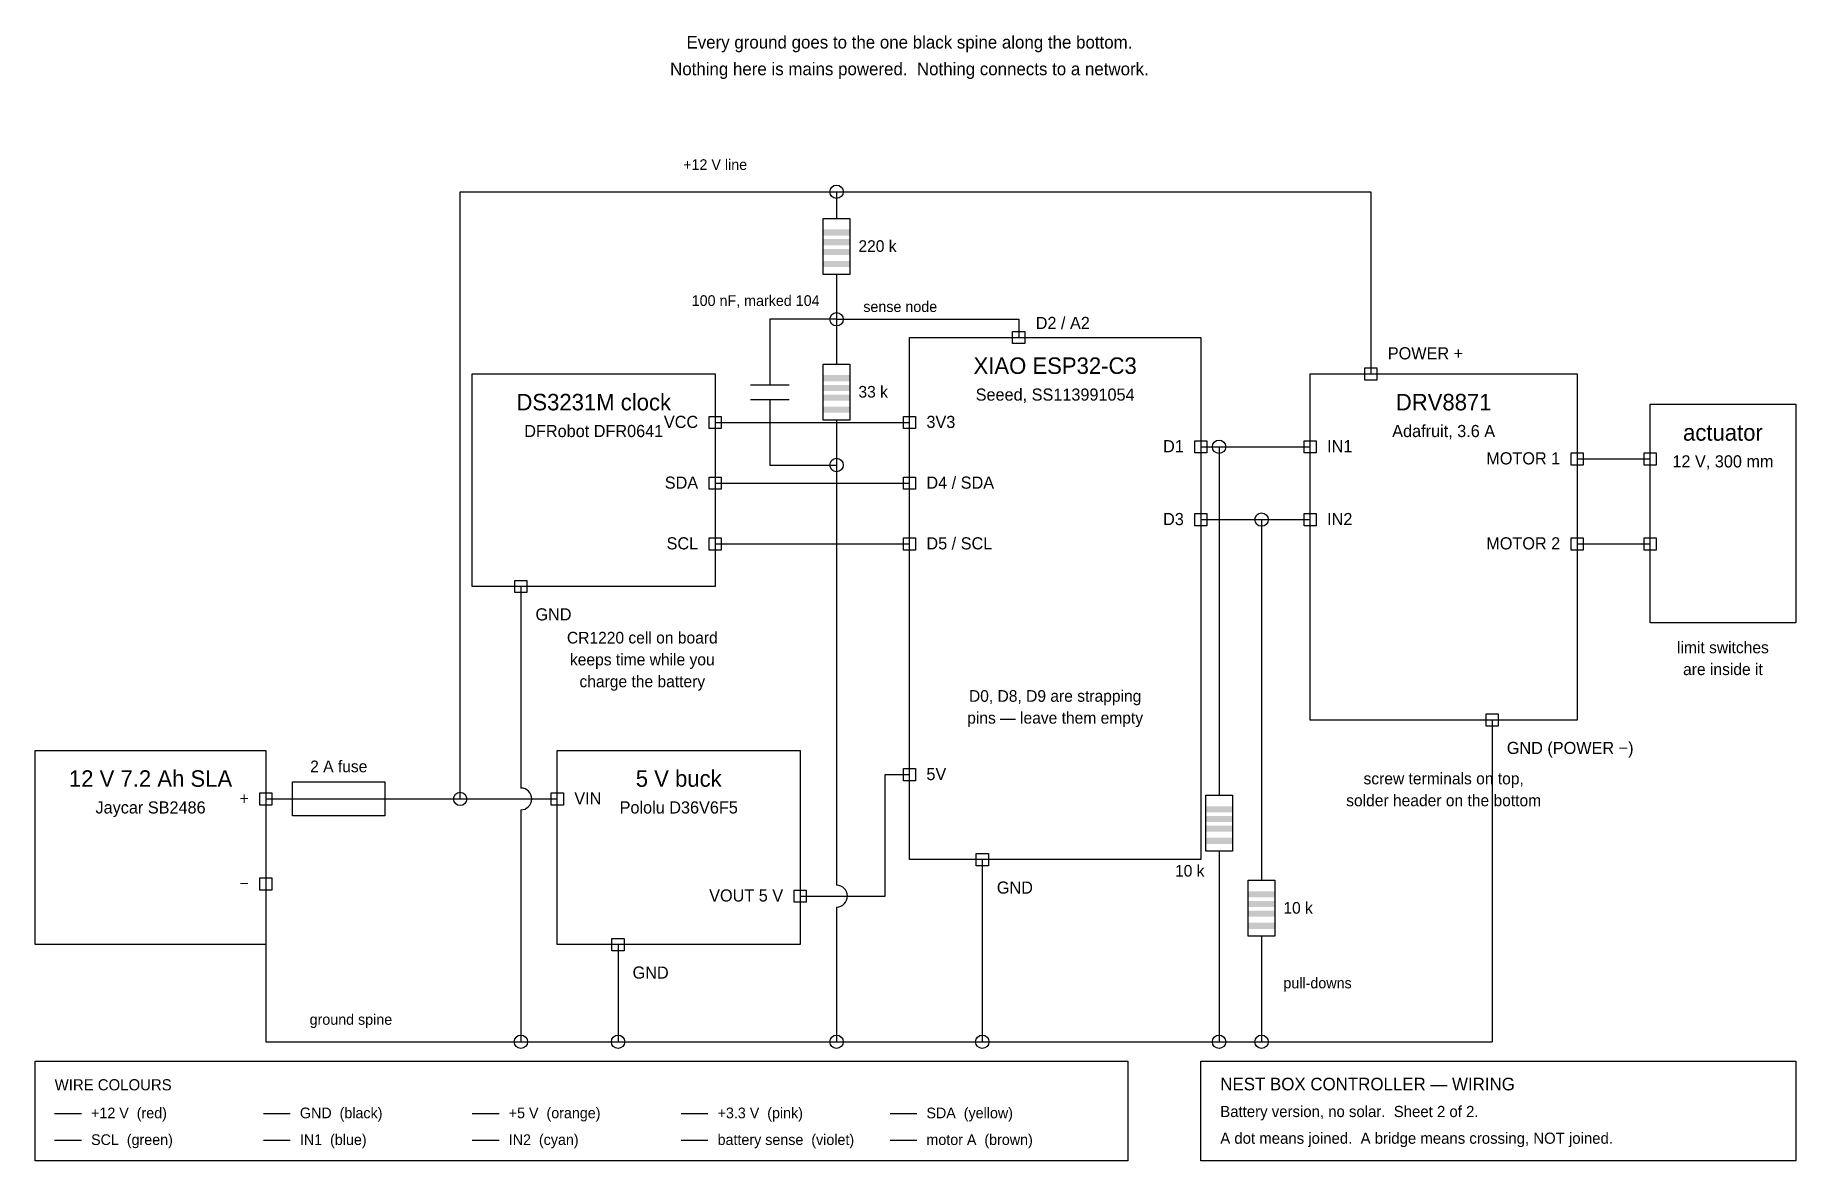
# Model space of a CAD drawing. Header units: millimetres. Extents: x 8 to 283, y 2 to 178.
import ezdxf
from ezdxf.enums import TextEntityAlignment as Align

# ---------------------------------------------------------------- set-up
doc = ezdxf.new("R2010")
doc.units = ezdxf.units.MM
for name, color, linetype in [('BANDS', 7, 'Continuous'), ('N_BODY', 7, 'Continuous'), ('N_GND', 8, 'Continuous'), ('N_IN1', 5, 'Continuous'), ('N_IN2', 4, 'Continuous'), ('N_MOTA', 33, 'Continuous'), ('N_MOTB', 9, 'Continuous'), ('N_NOTE', 9, 'Continuous'), ('N_SCL', 3, 'Continuous'), ('N_SDA', 2, 'Continuous'), ('N_TEXT', 7, 'Continuous'), ('N_V12', 1, 'Continuous'), ('N_V33', 6, 'Continuous'), ('N_V5', 30, 'Continuous'), ('N_VBAT', 140, 'Continuous')]:
    doc.layers.add(name, color=color, linetype=linetype)

msp = doc.modelspace()

# ---------------------------------------------------------------- hatches: boundary and pattern name
at = {"layer": 'BANDS'}
for points in [[(130.91, 148.01), (135.09, 148.01), (135.09, 147.06), (130.91, 147.06)], [(130.91, 146.49), (135.09, 146.49), (135.09, 145.54), (130.91, 145.54)], [(130.91, 144.97), (135.09, 144.97), (135.09, 144.02), (130.91, 144.02)], [(130.91, 143.07), (135.09, 143.07), (135.09, 142.12), (130.91, 142.12)], [(130.91, 125.21), (135.09, 125.21), (135.09, 124.26), (130.91, 124.26)], [(130.91, 123.69), (135.09, 123.69), (135.09, 122.74), (130.91, 122.74)], [(130.91, 122.17), (135.09, 122.17), (135.09, 121.22), (130.91, 121.22)], [(130.91, 120.27), (135.09, 120.27), (135.09, 119.32), (130.91, 119.32)], [(190.76, 57.76), (194.94, 57.76), (194.94, 56.81), (190.76, 56.81)], [(190.76, 56.24), (194.94, 56.24), (194.94, 55.29), (190.76, 55.29)], [(190.76, 54.72), (194.94, 54.72), (194.94, 53.77), (190.76, 53.77)], [(190.76, 52.82), (194.94, 52.82), (194.94, 51.87), (190.76, 51.87)], [(197.41, 44.46), (201.59, 44.46), (201.59, 43.51), (197.41, 43.51)], [(197.41, 42.94), (201.59, 42.94), (201.59, 41.99), (197.41, 41.99)], [(197.41, 41.42), (201.59, 41.42), (201.59, 40.47), (197.41, 40.47)], [(197.41, 39.52), (201.59, 39.52), (201.59, 38.57), (197.41, 38.57)]]:
    msp.add_hatch(color=7, dxfattribs=at).paths.add_polyline_path(points)

# ---------------------------------------------------------------- linework, layer by layer
at = {"layer": 'N_BODY'}
for p, q in [((119.51, 123.69), (125.59, 123.69)), ((119.51, 121.41), (125.59, 121.41))]:
    msp.add_line(p, q, dxfattribs=at)
for points in [[(130.91, 149.72), (135.09, 149.72), (135.09, 140.98), (130.91, 140.98)], [(144.4, 131.1), (190, 131.1), (190, 49.4), (144.4, 49.4)], [(160.55, 132.05), (162.45, 132.05), (162.45, 130.15), (160.55, 130.15)], [(130.91, 126.92), (135.09, 126.92), (135.09, 118.18), (130.91, 118.18)], [(76, 125.4), (114, 125.4), (114, 92.15), (76, 92.15)], [(207.1, 125.4), (248.9, 125.4), (248.9, 71.25), (207.1, 71.25)], [(215.65, 126.35), (217.55, 126.35), (217.55, 124.45), (215.65, 124.45)], [(113.05, 118.75), (114.95, 118.75), (114.95, 116.85), (113.05, 116.85)], [(143.45, 118.75), (145.35, 118.75), (145.35, 116.85), (143.45, 116.85)], [(260.3, 120.65), (283.1, 120.65), (283.1, 86.45), (260.3, 86.45)], [(189.05, 114.95), (190.95, 114.95), (190.95, 113.05), (189.05, 113.05)], [(206.15, 114.95), (208.05, 114.95), (208.05, 113.05), (206.15, 113.05)], [(247.95, 113.05), (249.85, 113.05), (249.85, 111.15), (247.95, 111.15)], [(259.35, 113.05), (261.25, 113.05), (261.25, 111.15), (259.35, 111.15)], [(113.05, 109.25), (114.95, 109.25), (114.95, 107.35), (113.05, 107.35)], [(143.45, 109.25), (145.35, 109.25), (145.35, 107.35), (143.45, 107.35)], [(189.05, 103.55), (190.95, 103.55), (190.95, 101.65), (189.05, 101.65)], [(206.15, 103.55), (208.05, 103.55), (208.05, 101.65), (206.15, 101.65)], [(113.05, 99.75), (114.95, 99.75), (114.95, 97.85), (113.05, 97.85)], [(143.45, 99.75), (145.35, 99.75), (145.35, 97.85), (143.45, 97.85)], [(247.95, 99.75), (249.85, 99.75), (249.85, 97.85), (247.95, 97.85)], [(259.35, 99.75), (261.25, 99.75), (261.25, 97.85), (259.35, 97.85)], [(82.65, 93.1), (84.55, 93.1), (84.55, 91.2), (82.65, 91.2)], [(234.65, 72.2), (236.55, 72.2), (236.55, 70.3), (234.65, 70.3)], [(7.6, 66.5), (43.7, 66.5), (43.7, 36.1), (7.6, 36.1)], [(89.3, 66.5), (127.3, 66.5), (127.3, 36.1), (89.3, 36.1)], [(143.45, 63.65), (145.35, 63.65), (145.35, 61.75), (143.45, 61.75)], [(47.88, 61.56), (62.32, 61.56), (62.32, 56.24), (47.88, 56.24)], [(42.75, 59.85), (44.65, 59.85), (44.65, 57.95), (42.75, 57.95)], [(88.35, 59.85), (90.25, 59.85), (90.25, 57.95), (88.35, 57.95)], [(190.76, 59.47), (194.94, 59.47), (194.94, 50.73), (190.76, 50.73)], [(154.85, 50.35), (156.75, 50.35), (156.75, 48.45), (154.85, 48.45)], [(42.75, 46.55), (44.65, 46.55), (44.65, 44.65), (42.75, 44.65)], [(126.35, 44.65), (128.25, 44.65), (128.25, 42.75), (126.35, 42.75)], [(197.41, 46.17), (201.59, 46.17), (201.59, 37.43), (197.41, 37.43)], [(97.85, 37.05), (99.75, 37.05), (99.75, 35.15), (97.85, 35.15)]]:
    msp.add_lwpolyline(points, close=True, dxfattribs=at)
at = {"layer": 'N_GND'}
for p, q in [((83.6, 92.15), (83.6, 60.61)), ((235.6, 71.25), (235.6, 20.9)), ((83.6, 57.19), (83.6, 20.9)), ((155.8, 49.4), (155.8, 20.9)), ((43.7, 45.6), (43.7, 20.9)), ((98.8, 36.1), (98.8, 20.9)), ((43.7, 20.9), (235.6, 20.9)), ((43.32, 9.69), (47.5, 9.69))]:
    msp.add_line(p, q, dxfattribs=at)
for centre in [(83.6, 20.9), (98.8, 20.9), (155.8, 20.9)]:
    msp.add_circle(centre, 1.045, dxfattribs=at)
msp.add_arc((83.6, 58.9), 1.71, 270, 90, dxfattribs=at)
at = {"layer": 'N_IN1'}
for p, q in [((190, 114), (207.1, 114)), ((192.85, 114), (192.85, 59.47)), ((192.85, 50.73), (192.85, 20.9)), ((43.32, 5.51), (47.5, 5.51))]:
    msp.add_line(p, q, dxfattribs=at)
for centre in [(192.85, 114), (192.85, 20.9)]:
    msp.add_circle(centre, 1.045, dxfattribs=at)
at = {"layer": 'N_IN2'}
for p, q in [((190, 102.6), (207.1, 102.6)), ((199.5, 102.6), (199.5, 46.17)), ((199.5, 37.43), (199.5, 20.9)), ((76, 5.51), (80.18, 5.51))]:
    msp.add_line(p, q, dxfattribs=at)
for centre in [(199.5, 102.6), (199.5, 20.9)]:
    msp.add_circle(centre, 1.045, dxfattribs=at)
at = {"layer": 'N_MOTA'}
for p, q in [((248.9, 112.1), (260.3, 112.1)), ((141.36, 5.51), (145.54, 5.51))]:
    msp.add_line(p, q, dxfattribs=at)
at = {"layer": 'N_MOTB'}
msp.add_line((248.9, 98.8), (260.3, 98.8), dxfattribs=at)
at = {"layer": 'N_NOTE'}
for points in [[(7.6, 17.86), (178.6, 17.86), (178.6, 2.28), (7.6, 2.28)], [(190, 17.86), (283.1, 17.86), (283.1, 2.28), (190, 2.28)]]:
    msp.add_lwpolyline(points, close=True, dxfattribs=at)
at = {"layer": 'N_SCL'}
for p, q in [((114, 98.8), (144.4, 98.8)), ((10.64, 5.51), (14.82, 5.51))]:
    msp.add_line(p, q, dxfattribs=at)
at = {"layer": 'N_SDA'}
for p, q in [((114, 108.3), (144.4, 108.3)), ((141.36, 9.69), (145.54, 9.69))]:
    msp.add_line(p, q, dxfattribs=at)
at = {"layer": 'N_V12'}
for p, q in [((74.1, 58.9), (74.1, 153.9)), ((74.1, 153.9), (216.6, 153.9)), ((133, 153.9), (133, 149.72)), ((216.6, 153.9), (216.6, 125.4)), ((43.7, 58.9), (89.3, 58.9)), ((47.88, 58.9), (62.32, 58.9)), ((10.64, 9.69), (14.82, 9.69))]:
    msp.add_line(p, q, dxfattribs=at)
for centre in [(133, 153.9), (74.1, 58.9)]:
    msp.add_circle(centre, 1.045, dxfattribs=at)
at = {"layer": 'N_V33'}
for p, q in [((114, 117.8), (144.4, 117.8)), ((108.68, 9.69), (112.86, 9.69))]:
    msp.add_line(p, q, dxfattribs=at)
at = {"layer": 'N_V5'}
for p, q in [((140.6, 43.7), (140.6, 62.7)), ((140.6, 62.7), (144.4, 62.7)), ((127.3, 43.7), (140.6, 43.7)), ((76, 9.69), (80.18, 9.69))]:
    msp.add_line(p, q, dxfattribs=at)
at = {"layer": 'N_VBAT'}
for p, q in [((133, 140.98), (133, 126.92)), ((133, 133.95), (122.55, 133.95)), ((122.55, 133.95), (122.55, 123.69)), ((133, 133.95), (161.5, 133.95)), ((161.5, 133.95), (161.5, 131.1)), ((122.55, 121.41), (122.55, 111.15)), ((133, 118.18), (133, 45.41)), ((122.55, 111.15), (133, 111.15)), ((133, 41.99), (133, 20.9)), ((108.68, 5.51), (112.86, 5.51))]:
    msp.add_line(p, q, dxfattribs=at)
for centre in [(133, 133.95), (133, 111.15), (133, 20.9)]:
    msp.add_circle(centre, 1.045, dxfattribs=at)
msp.add_arc((133, 43.7), 1.71, 270, 90, dxfattribs=at)

# ---------------------------------------------------------------- texts
at = {"layer": 'N_NOTE'}
for s, height, p in [('Every ground goes to the one black spine along the bottom.', 1.976, (144.4, 176.32)), ('Nothing here is mains powered.  Nothing connects to a network.', 1.976, (144.4, 172.14)), ('+12 V line', 1.672, (114, 157.32)), ('Seeed, SS113991054', 1.9, (167.2, 121.22)), ('DFRobot DFR0641', 1.9, (95, 115.52)), ('Adafruit, 3.6 A', 1.9, (228, 115.52)), ('12 V, 300 mm', 1.9, (271.7, 110.77)), ('CR1220 cell on board', 1.824, (102.6, 83.22)), ('limit switches', 1.824, (271.7, 81.7)), ('keeps time while you', 1.824, (102.6, 79.8)), ('are inside it', 1.824, (271.7, 78.28)), ('charge the battery', 1.824, (102.6, 76.38)), ('D0, D8, D9 are strapping', 1.824, (167.2, 74.1)), ('pins — leave them empty', 1.824, (167.2, 70.68)), ('screw terminals on top,', 1.824, (228, 61.18)), ('Jaycar SB2486', 1.9, (25.65, 56.62)), ('Pololu D36V6F5', 1.9, (108.3, 56.62)), ('solder header on the bottom', 1.824, (228, 57.76)), ('ground spine', 1.672, (57, 23.56))]:
    msp.add_text(s, height=height, dxfattribs=at).set_placement(p, align=Align.CENTER)
for s, height, p in [('sense node', 1.672, (137.18, 135.09)), ('pull-downs', 1.672, (202.92, 29.26)), ('WIRE COLOURS', 1.748, (10.64, 13.3)), ('+12 V  (red)', 1.672, (16.34, 8.93)), ('GND  (black)', 1.672, (49.02, 8.93)), ('+5 V  (orange)', 1.672, (81.7, 8.93)), ('+3.3 V  (pink)', 1.672, (114.38, 8.93)), ('SDA  (yellow)', 1.672, (147.06, 8.93)), ('Battery version, no solar.  Sheet 2 of 2.', 1.748, (193.04, 9.12)), ('SCL  (green)', 1.672, (16.34, 4.75)), ('IN1  (blue)', 1.672, (49.02, 4.75)), ('IN2  (cyan)', 1.672, (81.7, 4.75)), ('battery sense  (violet)', 1.672, (114.38, 4.75)), ('motor A  (brown)', 1.672, (147.06, 4.75)), ('A dot means joined.  A bridge means crossing, NOT joined.', 1.748, (193.04, 4.94))]:
    msp.add_text(s, height=height, dxfattribs=at).set_placement(p)
at = {"layer": 'N_TEXT'}
for s, height, p in [('220 k', 1.824, (136.42, 144.495)), ('D2 / A2', 1.9, (164.16, 132.43)), ('POWER +', 1.9, (219.26, 127.68)), ('33 k', 1.824, (136.42, 121.695)), ('3V3', 1.9, (147.06, 116.945)), ('IN1', 1.9, (209.76, 113.145)), ('D4 / SDA', 1.9, (147.06, 107.445)), ('IN2', 1.9, (209.76, 101.745)), ('D5 / SCL', 1.9, (147.06, 97.945)), ('GND', 1.9, (85.88, 86.83)), ('GND (POWER −)', 1.9, (237.88, 65.93)), ('5V', 1.9, (147.06, 61.845)), ('VIN', 1.9, (91.96, 58.045)), ('GND', 1.9, (158.08, 44.08)), ('10 k', 1.824, (202.92, 40.945)), ('GND', 1.9, (101.08, 30.78)), ('NEST BOX CONTROLLER — WIRING', 1.976, (193.04, 13.3))]:
    msp.add_text(s, height=height, dxfattribs=at).set_placement(p)
for s, height, p in [('100 nF, marked 104', 1.672, (130.34, 136.04)), ('VCC', 1.9, (111.34, 116.945)), ('D1', 1.9, (187.34, 113.145)), ('MOTOR 1', 1.9, (246.24, 111.245)), ('SDA', 1.9, (111.34, 107.445)), ('D3', 1.9, (187.34, 101.745)), ('SCL', 1.9, (111.34, 97.945)), ('MOTOR 2', 1.9, (246.24, 97.945)), ('+', 1.9, (41.04, 58.045)), ('10 k', 1.824, (190.57, 46.74)), ('−', 1.9, (41.04, 44.745)), ('VOUT 5 V', 1.9, (124.64, 42.845))]:
    msp.add_text(s, height=height, dxfattribs=at).set_placement(p, align=Align.RIGHT)
for s, height, p in [('XIAO ESP32-C3', 2.584, (167.2, 125.4)), ('DS3231M clock', 2.584, (95, 119.7)), ('DRV8871', 2.584, (228, 119.7)), ('actuator', 2.584, (271.7, 114.95)), ('12 V 7.2 Ah SLA', 2.584, (25.65, 60.8)), ('2 A fuse', 1.824, (55.1, 63.08)), ('5 V buck', 2.584, (108.3, 60.8))]:
    msp.add_text(s, height=height, dxfattribs=at).set_placement(p, align=Align.CENTER)

doc.saveas('drawing.dxf')
